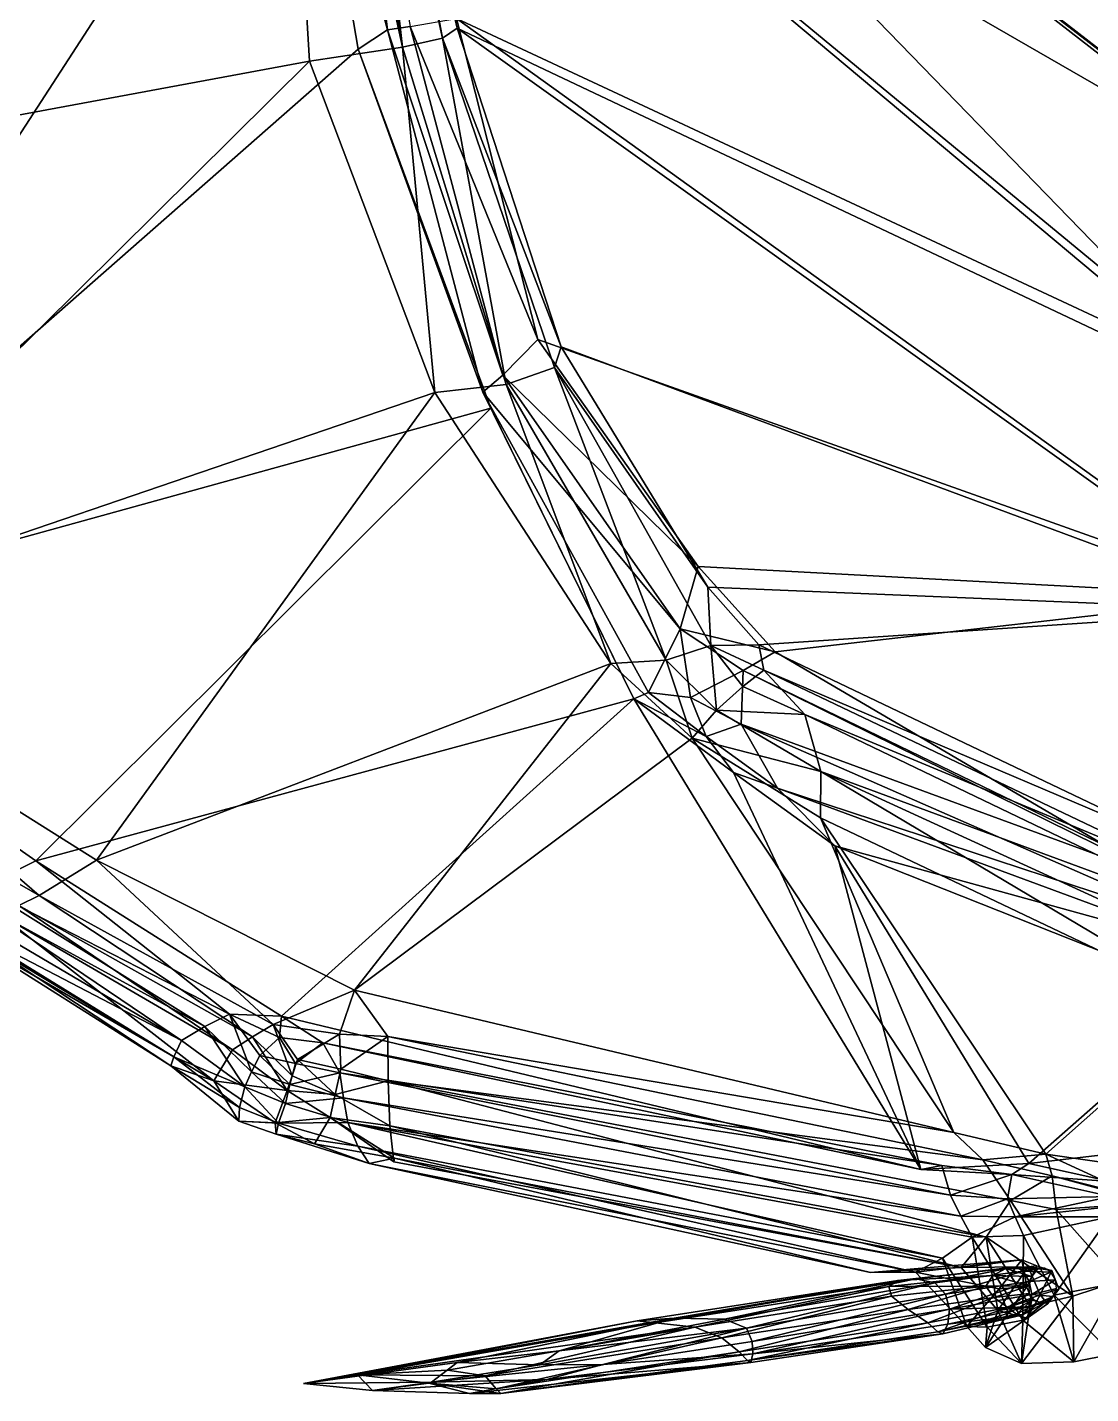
# Model space of a CAD drawing. Extents: x -76 to 76, y -20 to 79.
# Drawn here: x -45.17 to -20.13, y -11.63 to 20.55 of the extents above; entities that cross this region are included whole.
import ezdxf

# ---------------------------------------------------------------- set-up
doc = ezdxf.new("R2010")
doc.units = 0

msp = doc.modelspace()

# ---------------------------------------------------------------- linework, layer by layer
for points in [[(-71.1, 19.808, 26.988), (-39.396, 34.149, 28.472), (-63.989, 12.456, 27.171)], [(-39.396, 34.149, 28.472), (-71.1, 19.808, 26.988), (-63.522, 15.122, 27.609)], [(-39.396, 34.149, 28.472), (-38.767, 28.183, 28.665), (-63.989, 12.456, 27.171)], [(-38.526, 19.753, 30.433), (-39.396, 34.149, 28.472), (-63.522, 15.122, 27.609)], [(-37.988, 29.634, 30.007), (-39.396, 34.149, 28.472), (-36.331, 20.08, 30.703)], [(-39.396, 34.149, 28.472), (-38.526, 19.753, 30.433), (-36.331, 20.08, 30.703)], [(-37.998, 34.028, 28.204), (-15.451, 16.566, 15.88), (-36.932, 28.948, 28.383)], [(-37.998, 34.028, 28.204), (-37.859, 33.804, 28.59), (-15.451, 16.566, 15.88)], [(-37.859, 33.804, 28.59), (-37.01, 28.972, 29.373), (-16.407, 11.708, 18.452)], [(-37.859, 33.804, 28.59), (-15.206, 16.262, 16.468), (-15.451, 16.566, 15.88)], [(-15.206, 16.262, 16.468), (-37.859, 33.804, 28.59), (-16.407, 11.708, 18.452)], [(-37.398, 29.414, 29.9), (-37.988, 29.634, 30.007), (-36.331, 20.08, 30.703)], [(-38.199, 29.501, 27.974), (-36.686, 20.488, 27.994), (-38.767, 28.183, 28.665)], [(-36.686, 20.488, 27.994), (-38.199, 29.501, 27.974), (-37.778, 29.422, 27.901)], [(-36.156, 20.567, 27.68), (-36.686, 20.488, 27.994), (-37.778, 29.422, 27.901)], [(-35.394, 20.294, 30.271), (-37.398, 29.414, 29.9), (-36.331, 20.08, 30.703)], [(-37.398, 29.414, 29.9), (-35.394, 20.294, 30.271), (-37.01, 28.972, 29.373)], [(-37.01, 28.972, 29.373), (-35.047, 20.531, 29.649), (-16.407, 11.708, 18.452)], [(-35.394, 20.294, 30.271), (-35.047, 20.531, 29.649), (-37.01, 28.972, 29.373)], [(-36.932, 28.948, 28.383), (-16.511, 12.088, 17.99), (-35.062, 20.759, 28.578)], [(-15.451, 16.566, 15.88), (-16.511, 12.088, 17.99), (-36.932, 28.948, 28.383)], [(-63.989, 12.456, 27.171), (-38.767, 28.183, 28.665), (-52.862, 6.437, 26.946)], [(-38.767, 28.183, 28.665), (-37.378, 20.035, 29.447), (-52.862, 6.437, 26.946)], [(-36.686, 20.488, 27.994), (-37.378, 20.035, 29.447), (-38.767, 28.183, 28.665)], [(-36.156, 20.567, 27.68), (-35.062, 20.759, 28.578), (-33.148, 13.198, 28.519)], [(-35.062, 20.759, 28.578), (-16.142, 7.144, 19.383), (-33.148, 13.198, 28.519)], [(-16.511, 12.088, 17.99), (-16.142, 7.144, 19.383), (-35.062, 20.759, 28.578)], [(-36.686, 20.488, 27.994), (-34.441, 11.953, 28.259), (-37.378, 20.035, 29.447)], [(-36.686, 20.488, 27.994), (-36.156, 20.567, 27.68), (-33.971, 12.357, 27.932)], [(-34.441, 11.953, 28.259), (-36.686, 20.488, 27.994), (-33.971, 12.357, 27.932)], [(-35.394, 20.294, 30.271), (-36.331, 20.08, 30.703), (-33.894, 12.135, 30.571)], [(-33.971, 12.357, 27.932), (-36.156, 20.567, 27.68), (-33.148, 13.198, 28.519)], [(-32.595, 13.023, 28.999), (-35.047, 20.531, 29.649), (-35.394, 20.294, 30.271)], [(-32.754, 12.535, 30.025), (-35.394, 20.294, 30.271), (-33.894, 12.135, 30.571)], [(-32.754, 12.535, 30.025), (-32.595, 13.023, 28.999), (-35.394, 20.294, 30.271)], [(-15.884, 6.814, 19.953), (-35.047, 20.531, 29.649), (-32.595, 13.023, 28.999)], [(-35.047, 20.531, 29.649), (-15.884, 6.814, 19.953), (-16.407, 11.708, 18.452)], [(-37.378, 20.035, 29.447), (-34.256, 11.576, 29.295), (-52.862, 6.437, 26.946)], [(-36.331, 20.08, 30.703), (-38.526, 19.753, 30.433), (-35.575, 11.948, 30.059)], [(-34.441, 11.953, 28.259), (-34.256, 11.576, 29.295), (-37.378, 20.035, 29.447)], [(-33.894, 12.135, 30.571), (-36.331, 20.08, 30.703), (-35.575, 11.948, 30.059)], [(-38.526, 19.753, 30.433), (-63.522, 15.122, 27.609), (-52.084, 6.314, 28.115)], [(-35.575, 11.948, 30.059), (-38.526, 19.753, 30.433), (-52.084, 6.314, 28.115)], [(-33.971, 12.357, 27.932), (-33.148, 13.198, 28.519), (-29.375, 7.847, 27.195)], [(-33.148, 13.198, 28.519), (-16.142, 7.144, 19.383), (-29.375, 7.847, 27.195)], [(-29.147, 7.365, 28.092), (-32.595, 13.023, 28.999), (-32.754, 12.535, 30.025)], [(-29.147, 7.365, 28.092), (-15.884, 6.814, 19.953), (-32.595, 13.023, 28.999)], [(-34.441, 11.953, 28.259), (-33.971, 12.357, 27.932), (-29.8, 6.378, 26.215)], [(-29.8, 6.378, 26.215), (-33.971, 12.357, 27.932), (-29.375, 7.847, 27.195)], [(-32.754, 12.535, 30.025), (-33.894, 12.135, 30.571), (-30.129, 5.642, 29.862)], [(-29.076, 5.991, 29.031), (-32.754, 12.535, 30.025), (-30.129, 5.642, 29.862)], [(-29.076, 5.991, 29.031), (-29.147, 7.365, 28.092), (-32.754, 12.535, 30.025)], [(-35.575, 11.948, 30.059), (-52.084, 6.314, 28.115), (-43.54, 0.935, 27.245)], [(-31.432, 5.562, 29.115), (-35.575, 11.948, 30.059), (-43.54, 0.935, 27.245)], [(-33.894, 12.135, 30.571), (-35.575, 11.948, 30.059), (-31.432, 5.562, 29.115)], [(-30.54, 4.885, 27.276), (-34.441, 11.953, 28.259), (-29.8, 6.378, 26.215)], [(-30.54, 4.885, 27.276), (-30.888, 4.736, 28.173), (-34.441, 11.953, 28.259)], [(-30.888, 4.736, 28.173), (-34.256, 11.576, 29.295), (-34.441, 11.953, 28.259)], [(-30.129, 5.642, 29.862), (-33.894, 12.135, 30.571), (-31.432, 5.562, 29.115)], [(-34.256, 11.576, 29.295), (-44.967, 0.919, 26.636), (-52.862, 6.437, 26.946)], [(-34.256, 11.576, 29.295), (-30.888, 4.736, 28.173), (-44.967, 0.919, 26.636)], [(-29.8, 6.378, 26.215), (-29.375, 7.847, 27.195), (-27.559, 5.838, 26.427)], [(-16.142, 7.144, 19.383), (-27.559, 5.838, 26.427), (-29.375, 7.847, 27.195)], [(-29.147, 7.365, 28.092), (-27.945, 6.003, 27.578), (-15.884, 6.814, 19.953)], [(-27.945, 6.003, 27.578), (-29.147, 7.365, 28.092), (-29.076, 5.991, 29.031)], [(-27.559, 5.838, 26.427), (-16.142, 7.144, 19.383), (-19.735, 1.245, 22.553)], [(-27.945, 6.003, 27.578), (-17.418, 0.979, 22.979), (-15.884, 6.814, 19.953)], [(-52.862, 6.437, 26.946), (-44.967, 0.919, 26.636), (-46.234, 0.291, 25.521)], [(-53.844, 5.262, 27.891), (-44.89, 0.099, 27.572), (-52.084, 6.314, 28.115)], [(-44.89, 0.099, 27.572), (-43.54, 0.935, 27.245), (-52.084, 6.314, 28.115)], [(-29.8, 6.378, 26.215), (-29.552, 4.766, 26.13), (-30.54, 4.885, 27.276)], [(-29.552, 4.766, 26.13), (-29.8, 6.378, 26.215), (-28.312, 5.402, 25.586)], [(-28.312, 5.402, 25.586), (-29.8, 6.378, 26.215), (-27.559, 5.838, 26.427)], [(-30.129, 5.642, 29.862), (-28.938, 4.464, 29.3), (-29.076, 5.991, 29.031)], [(-27.827, 5.406, 28.387), (-27.945, 6.003, 27.578), (-29.076, 5.991, 29.031)], [(-27.827, 5.406, 28.387), (-29.076, 5.991, 29.031), (-28.325, 5.022, 28.774)], [(-28.938, 4.464, 29.3), (-28.325, 5.022, 28.774), (-29.076, 5.991, 29.031)], [(-28.312, 5.402, 25.586), (-27.559, 5.838, 26.427), (-19.735, 1.245, 22.553)], [(-17.418, 0.979, 22.979), (-27.945, 6.003, 27.578), (-27.827, 5.406, 28.387)], [(-31.432, 5.562, 29.115), (-43.54, 0.935, 27.245), (-37.461, -2.132, 26.723)], [(-29.512, 3.808, 28.75), (-31.432, 5.562, 29.115), (-37.461, -2.132, 26.723)], [(-30.129, 5.642, 29.862), (-31.432, 5.562, 29.115), (-29.512, 3.808, 28.75)], [(-28.938, 4.464, 29.3), (-30.129, 5.642, 29.862), (-29.512, 3.808, 28.75)], [(-44.89, 0.099, 27.572), (-53.844, 5.262, 27.891), (-45.368, -0.136, 27.753)], [(-28.361, 4.136, 25.524), (-29.552, 4.766, 26.13), (-28.312, 5.402, 25.586)], [(-28.361, 4.136, 25.524), (-28.312, 5.402, 25.586), (-18.179, 0.397, 20.799)], [(-26.863, 4.363, 28.618), (-27.827, 5.406, 28.387), (-28.325, 5.022, 28.774)], [(-18.179, 0.397, 20.799), (-28.312, 5.402, 25.586), (-19.735, 1.245, 22.553)], [(-17.236, 0.36, 23.401), (-27.827, 5.406, 28.387), (-26.863, 4.363, 28.618)], [(-17.236, 0.36, 23.401), (-17.418, 0.979, 22.979), (-27.827, 5.406, 28.387)], [(-30.54, 4.885, 27.276), (-29.188, 3.844, 26.617), (-30.888, 4.736, 28.173)], [(-29.552, 4.766, 26.13), (-29.188, 3.844, 26.617), (-30.54, 4.885, 27.276)], [(-26.863, 4.363, 28.618), (-28.325, 5.022, 28.774), (-28.938, 4.464, 29.3)], [(-30.888, 4.736, 28.173), (-39.186, -2.744, 25.578), (-44.967, 0.919, 26.636)], [(-24.132, -6.355, 25.28), (-39.186, -2.744, 25.578), (-30.888, 4.736, 28.173)], [(-28.542, 3, 27.151), (-24.132, -6.355, 25.28), (-30.888, 4.736, 28.173)], [(-29.188, 3.844, 26.617), (-28.542, 3, 27.151), (-30.888, 4.736, 28.173)], [(-29.188, 3.844, 26.617), (-29.552, 4.766, 26.13), (-28.361, 4.136, 25.524)], [(-28.938, 4.464, 29.3), (-29.512, 3.808, 28.75), (-26.486, 3.021, 28.108)], [(-26.486, 3.021, 28.108), (-26.863, 4.363, 28.618), (-28.938, 4.464, 29.3)], [(-16.049, -0.837, 23.654), (-26.863, 4.363, 28.618), (-26.486, 3.021, 28.108)], [(-16.049, -0.837, 23.654), (-17.236, 0.36, 23.401), (-26.863, 4.363, 28.618)], [(-27.502, 2.631, 25.741), (-29.188, 3.844, 26.617), (-28.361, 4.136, 25.524)], [(-17.189, -0.766, 20.132), (-28.361, 4.136, 25.524), (-18.179, 0.397, 20.799)], [(-27.502, 2.631, 25.741), (-28.361, 4.136, 25.524), (-17.189, -0.766, 20.132)], [(-29.512, 3.808, 28.75), (-37.461, -2.132, 26.723), (-23.35, -5.479, 25.66)], [(-29.512, 3.808, 28.75), (-26.489, 1.928, 27.534), (-26.486, 3.021, 28.108)], [(-26.489, 1.928, 27.534), (-29.512, 3.808, 28.75), (-23.35, -5.479, 25.66)], [(-29.188, 3.844, 26.617), (-27.502, 2.631, 25.741), (-28.542, 3, 27.151)], [(-28.542, 3, 27.151), (-26.154, 1.272, 26.453), (-24.132, -6.355, 25.28)], [(-27.502, 2.631, 25.741), (-26.154, 1.272, 26.453), (-28.542, 3, 27.151)], [(-26.486, 3.021, 28.108), (-26.489, 1.928, 27.534), (-17.231, -2.48, 22.975)], [(-15.418, -2.062, 22.778), (-16.049, -0.837, 23.654), (-26.486, 3.021, 28.108)], [(-15.418, -2.062, 22.778), (-26.486, 3.021, 28.108), (-17.231, -2.48, 22.975)], [(-16.988, -1.255, 20.704), (-27.502, 2.631, 25.741), (-17.189, -0.766, 20.132)], [(-27.502, 2.631, 25.741), (-16.988, -1.255, 20.704), (-26.154, 1.272, 26.453)], [(-26.489, 1.928, 27.534), (-23.35, -5.479, 25.66), (-21.19, -5.994, 25.099)], [(-17.231, -2.48, 22.975), (-26.489, 1.928, 27.534), (-21.19, -5.994, 25.099)], [(-26.154, 1.272, 26.453), (-21.586, -6.209, 24.401), (-24.132, -6.355, 25.28)], [(-26.154, 1.272, 26.453), (-17.143, -2.304, 21.917), (-21.586, -6.209, 24.401)], [(-16.988, -1.255, 20.704), (-17.143, -2.304, 21.917), (-26.154, 1.272, 26.453)], [(-46.234, 0.291, 25.521), (-44.967, 0.919, 26.636), (-40.411, -2.696, 25.054)], [(-44.967, 0.919, 26.636), (-39.186, -2.744, 25.578), (-40.411, -2.696, 25.054)], [(-44.89, 0.099, 27.572), (-39.38, -2.936, 27.613), (-43.54, 0.935, 27.245)], [(-39.38, -2.936, 27.613), (-37.461, -2.132, 26.723), (-43.54, 0.935, 27.245)], [(-40.99, -2.983, 25.097), (-46.436, -0.011, 25.494), (-46.234, 0.291, 25.521)], [(-40.411, -2.696, 25.054), (-40.99, -2.983, 25.097), (-46.234, 0.291, 25.521)], [(-44.89, 0.099, 27.572), (-45.368, -0.136, 27.753), (-39.865, -3.226, 27.801)], [(-39.38, -2.936, 27.613), (-44.89, 0.099, 27.572), (-39.865, -3.226, 27.801)], [(-46.632, -0.317, 25.614), (-41.537, -3.312, 25.348), (-46.741, -0.61, 25.83)], [(-41.537, -3.312, 25.348), (-46.632, -0.317, 25.614), (-46.436, -0.011, 25.494)], [(-40.99, -2.983, 25.097), (-41.537, -3.312, 25.348), (-46.436, -0.011, 25.494)], [(-45.368, -0.136, 27.753), (-45.828, -0.34, 27.833), (-40.338, -3.534, 27.862)], [(-39.865, -3.226, 27.801), (-45.368, -0.136, 27.753), (-40.338, -3.534, 27.862)], [(-46.741, -0.61, 25.83), (-41.722, -3.697, 25.712), (-46.768, -0.773, 26.144)], [(-41.537, -3.312, 25.348), (-41.722, -3.697, 25.712), (-46.741, -0.61, 25.83)], [(-45.828, -0.34, 27.833), (-46.265, -0.958, 27.076), (-40.774, -4.266, 27.097)], [(-40.338, -3.534, 27.862), (-45.828, -0.34, 27.833), (-40.774, -4.266, 27.097)], [(-41.722, -3.697, 25.712), (-41.786, -3.911, 26.209), (-46.768, -0.773, 26.144)], [(-46.265, -0.958, 27.076), (-46.768, -0.773, 26.144), (-41.786, -3.911, 26.209)], [(-40.774, -4.266, 27.097), (-46.265, -0.958, 27.076), (-41.786, -3.911, 26.209)], [(-39.38, -2.936, 27.613), (-37.816, -3.163, 27.064), (-37.461, -2.132, 26.723)], [(-37.816, -3.163, 27.064), (-36.679, -3.223, 26.637), (-37.461, -2.132, 26.723)], [(-23.35, -5.479, 25.66), (-37.461, -2.132, 26.723), (-36.679, -3.223, 26.637)], [(-17.143, -2.304, 21.917), (-19.568, -5.973, 23.86), (-21.586, -6.209, 24.401)], [(-17.231, -2.48, 22.975), (-21.19, -5.994, 25.099), (-19.112, -6.291, 24.232)], [(-39.889, -4.05, 25.246), (-40.99, -2.983, 25.097), (-40.411, -2.696, 25.054)], [(-40.411, -2.696, 25.054), (-39.186, -2.744, 25.578), (-39.233, -3.247, 25.014)], [(-39.696, -3.672, 25.167), (-39.889, -4.05, 25.246), (-40.411, -2.696, 25.054)], [(-39.696, -3.672, 25.167), (-40.411, -2.696, 25.054), (-39.233, -3.247, 25.014)], [(-39.186, -2.744, 25.578), (-38.214, -3.366, 24.968), (-39.233, -3.247, 25.014)], [(-38.214, -3.366, 24.968), (-39.186, -2.744, 25.578), (-24.132, -6.355, 25.28)], [(-40.047, -4.403, 25.386), (-41.537, -3.312, 25.348), (-40.99, -2.983, 25.097)], [(-39.889, -4.05, 25.246), (-40.047, -4.403, 25.386), (-40.99, -2.983, 25.097)], [(-39.38, -2.936, 27.613), (-39.865, -3.226, 27.801), (-38.934, -4.146, 27.34)], [(-37.816, -3.163, 27.064), (-39.38, -2.936, 27.613), (-38.81, -3.766, 27.225)], [(-38.81, -3.766, 27.225), (-39.38, -2.936, 27.613), (-38.934, -4.146, 27.34)], [(-37.788, -3.989, 27.026), (-37.816, -3.163, 27.064), (-38.81, -3.766, 27.225)], [(-36.679, -3.223, 26.637), (-37.816, -3.163, 27.064), (-37.788, -3.989, 27.026)], [(-41.537, -3.312, 25.348), (-40.047, -4.403, 25.386), (-41.722, -3.697, 25.712)], [(-40.338, -3.534, 27.862), (-40.774, -4.266, 27.097), (-39.051, -4.494, 27.385)], [(-39.865, -3.226, 27.801), (-40.338, -3.534, 27.862), (-39.051, -4.494, 27.385)], [(-38.934, -4.146, 27.34), (-39.865, -3.226, 27.801), (-39.051, -4.494, 27.385)], [(-38.853, -3.853, 24.858), (-39.696, -3.672, 25.167), (-39.233, -3.247, 25.014)], [(-38.853, -3.853, 24.858), (-39.233, -3.247, 25.014), (-38.214, -3.366, 24.968)], [(-37.809, -4.078, 24.527), (-38.853, -3.853, 24.858), (-38.214, -3.366, 24.968)], [(-37.809, -4.078, 24.527), (-38.214, -3.366, 24.968), (-23.636, -6.26, 24.206)], [(-23.636, -6.26, 24.206), (-38.214, -3.366, 24.968), (-24.132, -6.355, 25.28)], [(-36.669, -4.262, 26.875), (-36.679, -3.223, 26.637), (-37.788, -3.989, 27.026)], [(-22.672, -6.125, 25.878), (-36.679, -3.223, 26.637), (-36.669, -4.262, 26.875)], [(-22.672, -6.125, 25.878), (-23.35, -5.479, 25.66), (-36.679, -3.223, 26.637)], [(-41.722, -3.697, 25.712), (-40.175, -4.891, 25.649), (-41.786, -3.911, 26.209)], [(-40.047, -4.403, 25.386), (-40.175, -4.891, 25.649), (-41.722, -3.697, 25.712)], [(-38.99, -4.348, 24.838), (-39.889, -4.05, 25.246), (-39.696, -3.672, 25.167)], [(-38.853, -3.853, 24.858), (-38.99, -4.348, 24.838), (-39.696, -3.672, 25.167)], [(-38.853, -3.853, 24.858), (-37.809, -4.078, 24.527), (-38.99, -4.348, 24.838)], [(-38.81, -3.766, 27.225), (-38.934, -4.146, 27.34), (-37.923, -4.59, 27.265)], [(-37.788, -3.989, 27.026), (-38.81, -3.766, 27.225), (-37.923, -4.59, 27.265)], [(-40.175, -4.891, 25.649), (-40.187, -5.212, 25.97), (-41.786, -3.911, 26.209)], [(-40.774, -4.266, 27.097), (-41.786, -3.911, 26.209), (-40.187, -5.212, 25.97)], [(-39.087, -4.799, 24.935), (-40.047, -4.403, 25.386), (-39.889, -4.05, 25.246)], [(-38.99, -4.348, 24.838), (-39.087, -4.799, 24.935), (-39.889, -4.05, 25.246)], [(-37.923, -4.59, 27.265), (-38.934, -4.146, 27.34), (-39.051, -4.494, 27.385)], [(-37.809, -4.078, 24.527), (-37.726, -4.665, 24.671), (-38.99, -4.348, 24.838)], [(-37.788, -3.989, 27.026), (-37.923, -4.59, 27.265), (-36.669, -4.262, 26.875)], [(-23.434, -6.958, 23.847), (-37.809, -4.078, 24.527), (-23.636, -6.26, 24.206)], [(-37.726, -4.665, 24.671), (-37.809, -4.078, 24.527), (-23.434, -6.958, 23.847)], [(-40.774, -4.266, 27.097), (-39.331, -5.257, 26.929), (-39.051, -4.494, 27.385)], [(-39.331, -5.257, 26.929), (-40.774, -4.266, 27.097), (-40.187, -5.212, 25.97)], [(-39.253, -5.261, 25.354), (-40.175, -4.891, 25.649), (-40.047, -4.403, 25.386)], [(-39.087, -4.799, 24.935), (-39.253, -5.261, 25.354), (-40.047, -4.403, 25.386)], [(-39.051, -4.494, 27.385), (-39.331, -5.257, 26.929), (-38.036, -5.132, 27.356)], [(-38.99, -4.348, 24.838), (-37.726, -4.665, 24.671), (-39.087, -4.799, 24.935)], [(-38.036, -5.132, 27.356), (-37.923, -4.59, 27.265), (-39.051, -4.494, 27.385)], [(-37.923, -4.59, 27.265), (-36.629, -5.323, 27.26), (-36.669, -4.262, 26.875)], [(-22.021, -7.087, 26.744), (-36.669, -4.262, 26.875), (-22.59, -7.945, 27.134)], [(-22.021, -7.087, 26.744), (-22.672, -6.125, 25.878), (-36.669, -4.262, 26.875)], [(-36.669, -4.262, 26.875), (-36.629, -5.323, 27.26), (-22.59, -7.945, 27.134)], [(-39.087, -4.799, 24.935), (-37.625, -5.249, 25.017), (-39.253, -5.261, 25.354)], [(-37.726, -4.665, 24.671), (-37.625, -5.249, 25.017), (-39.087, -4.799, 24.935)], [(-37.923, -4.59, 27.265), (-38.036, -5.132, 27.356), (-36.629, -5.323, 27.26)], [(-23.187, -7.453, 23.997), (-37.726, -4.665, 24.671), (-23.434, -6.958, 23.847)], [(-37.625, -5.249, 25.017), (-37.726, -4.665, 24.671), (-23.187, -7.453, 23.997)], [(-40.175, -4.891, 25.649), (-39.253, -5.261, 25.354), (-40.187, -5.212, 25.97)], [(-39.331, -5.257, 26.929), (-38.404, -5.75, 26.73), (-38.036, -5.132, 27.356)], [(-38.036, -5.132, 27.356), (-38.404, -5.75, 26.73), (-36.524, -6.087, 26.464)], [(-38.036, -5.132, 27.356), (-36.541, -6.171, 27.293), (-36.629, -5.323, 27.26)], [(-36.541, -6.171, 27.293), (-38.036, -5.132, 27.356), (-36.524, -6.087, 26.464)], [(-39.253, -5.261, 25.354), (-39.31, -5.524, 25.927), (-40.187, -5.212, 25.97)], [(-39.331, -5.257, 26.929), (-40.187, -5.212, 25.97), (-39.31, -5.524, 25.927)], [(-38.404, -5.75, 26.73), (-39.331, -5.257, 26.929), (-39.31, -5.524, 25.927)], [(-39.253, -5.261, 25.354), (-37.389, -5.807, 25.238), (-39.31, -5.524, 25.927)], [(-37.625, -5.249, 25.017), (-37.389, -5.807, 25.238), (-39.253, -5.261, 25.354)], [(-22.923, -7.95, 24.252), (-37.625, -5.249, 25.017), (-23.187, -7.453, 23.997)], [(-22.923, -7.95, 24.252), (-23.618, -8.438, 24.544), (-37.625, -5.249, 25.017)], [(-23.618, -8.438, 24.544), (-37.389, -5.807, 25.238), (-37.625, -5.249, 25.017)], [(-22.59, -7.945, 27.134), (-36.629, -5.323, 27.26), (-23.177, -8.665, 27.057)], [(-36.629, -5.323, 27.26), (-36.541, -6.171, 27.293), (-23.177, -8.665, 27.057)], [(-37.389, -5.807, 25.238), (-37.119, -6.209, 25.54), (-39.31, -5.524, 25.927)], [(-38.404, -5.75, 26.73), (-39.31, -5.524, 25.927), (-37.119, -6.209, 25.54)], [(-36.524, -6.087, 26.464), (-38.404, -5.75, 26.73), (-37.119, -6.209, 25.54)], [(-21.19, -5.994, 25.099), (-23.35, -5.479, 25.66), (-22.672, -6.125, 25.878)], [(-23.618, -8.438, 24.544), (-24.259, -8.772, 24.9), (-37.389, -5.807, 25.238)], [(-24.259, -8.772, 24.9), (-37.119, -6.209, 25.54), (-37.389, -5.807, 25.238)], [(-36.524, -6.087, 26.464), (-37.119, -6.209, 25.54), (-25.315, -8.782, 26.336)], [(-36.541, -6.171, 27.293), (-36.524, -6.087, 26.464), (-23.177, -8.665, 27.057)], [(-36.524, -6.087, 26.464), (-25.315, -8.782, 26.336), (-23.177, -8.665, 27.057)], [(-21.035, -6.505, 25.575), (-21.19, -5.994, 25.099), (-22.672, -6.125, 25.878)], [(-21.586, -6.209, 24.401), (-19.568, -5.973, 23.86), (-19.663, -6.636, 23.294)], [(-18.935, -7.027, 24.235), (-19.112, -6.291, 24.232), (-21.19, -5.994, 25.099)], [(-21.035, -6.505, 25.575), (-18.935, -7.027, 24.235), (-21.19, -5.994, 25.099)], [(-37.119, -6.209, 25.54), (-24.259, -8.772, 24.9), (-25.315, -8.782, 26.336)], [(-24.132, -6.355, 25.28), (-21.586, -6.209, 24.401), (-21.987, -6.47, 23.685)], [(-23.636, -6.26, 24.206), (-24.132, -6.355, 25.28), (-21.987, -6.47, 23.685)], [(-23.636, -6.26, 24.206), (-21.987, -6.47, 23.685), (-23.434, -6.958, 23.847)], [(-21.035, -6.505, 25.575), (-22.672, -6.125, 25.878), (-22.021, -7.087, 26.744)], [(-21.987, -6.47, 23.685), (-21.586, -6.209, 24.401), (-19.663, -6.636, 23.294)], [(-21.987, -6.47, 23.685), (-22.088, -7.043, 23.456), (-23.434, -6.958, 23.847)], [(-19.658, -6.99, 23.196), (-22.088, -7.043, 23.456), (-21.987, -6.47, 23.685)], [(-20.948, -7.297, 26.039), (-21.035, -6.505, 25.575), (-22.021, -7.087, 26.744)], [(-19.663, -6.636, 23.294), (-19.658, -6.99, 23.196), (-21.987, -6.47, 23.685)], [(-18.935, -7.027, 24.235), (-21.035, -6.505, 25.575), (-18.708, -7.139, 24.73)], [(-21.035, -6.505, 25.575), (-20.948, -7.297, 26.039), (-18.708, -7.139, 24.73)], [(-23.434, -6.958, 23.847), (-22.088, -7.043, 23.456), (-23.187, -7.453, 23.997)], [(-22.088, -7.043, 23.456), (-21.908, -7.469, 23.692), (-23.187, -7.453, 23.997)], [(-21.908, -7.469, 23.692), (-22.088, -7.043, 23.456), (-19.658, -6.99, 23.196)], [(-19.675, -7.23, 23.363), (-21.908, -7.469, 23.692), (-19.658, -6.99, 23.196)], [(-20.553, -9.334, 26.908), (-22.021, -7.087, 26.744), (-22.59, -7.945, 27.134)], [(-22.021, -7.087, 26.744), (-20.553, -9.334, 26.908), (-20.948, -7.297, 26.039)], [(-19.675, -7.23, 23.363), (-19.686, -7.468, 23.553), (-21.908, -7.469, 23.692)], [(-18.708, -7.139, 24.73), (-20.948, -7.297, 26.039), (-19.454, -8.973, 25.965)], [(-20.553, -9.334, 26.908), (-19.454, -8.973, 25.965), (-20.948, -7.297, 26.039)], [(-23.187, -7.453, 23.997), (-21.908, -7.469, 23.692), (-22.923, -7.95, 24.252)], [(-21.908, -7.469, 23.692), (-21.717, -7.908, 23.999), (-22.923, -7.95, 24.252)], [(-19.686, -7.468, 23.553), (-21.717, -7.908, 23.999), (-21.908, -7.469, 23.692)], [(-21.717, -7.908, 23.999), (-19.686, -7.468, 23.553), (-20.99, -9.313, 24.02)], [(-19.686, -7.468, 23.553), (-18.732, -8.873, 23.19), (-20.99, -9.313, 24.02)], [(-23.618, -8.438, 24.544), (-22.923, -7.95, 24.252), (-22.571, -10.068, 24.771)], [(-22.59, -7.945, 27.134), (-23.177, -8.665, 27.057), (-22.319, -9.672, 26.953)], [(-21.728, -9.903, 24.408), (-22.923, -7.95, 24.252), (-21.717, -7.908, 23.999)], [(-22.923, -7.95, 24.252), (-21.728, -9.903, 24.408), (-22.571, -10.068, 24.771)], [(-21.557, -9.573, 27.14), (-22.59, -7.945, 27.134), (-22.319, -9.672, 26.953)], [(-21.557, -9.573, 27.14), (-20.553, -9.334, 26.908), (-22.59, -7.945, 27.134)], [(-20.99, -9.313, 24.02), (-21.728, -9.903, 24.408), (-21.717, -7.908, 23.999)], [(-25.315, -8.782, 26.336), (-21.755, -8.483, 25.571), (-23.177, -8.665, 27.057)], [(-25.315, -8.782, 26.336), (-24.259, -8.772, 24.9), (-21.755, -8.483, 25.571)], [(-22.126, -8.683, 25.644), (-22.434, -8.851, 25.373), (-24.672, -8.966, 26.529)], [(-22.126, -8.683, 25.644), (-24.672, -8.966, 26.529), (-24.245, -8.927, 26.84)], [(-24.259, -8.772, 24.9), (-23.618, -8.438, 24.544), (-23.05, -10.052, 25.153)], [(-24.259, -8.772, 24.9), (-22.29, -9.167, 24.909), (-21.755, -8.483, 25.571)], [(-21.894, -8.649, 25.947), (-22.126, -8.683, 25.644), (-24.245, -8.927, 26.84)], [(-21.894, -8.649, 25.947), (-24.245, -8.927, 26.84), (-23.803, -9.02, 27.053)], [(-21.72, -8.75, 26.184), (-21.894, -8.649, 25.947), (-23.803, -9.02, 27.053)], [(-23.618, -8.438, 24.544), (-22.571, -10.068, 24.771), (-23.05, -10.052, 25.153)], [(-21.755, -8.483, 25.571), (-21.603, -8.642, 26.263), (-23.177, -8.665, 27.057)], [(-23.177, -8.665, 27.057), (-21.603, -8.642, 26.263), (-22.319, -9.672, 26.953)], [(-22.434, -8.851, 25.373), (-22.126, -8.683, 25.644), (-21.516, -8.87, 25.291)], [(-21.603, -8.642, 26.263), (-21.323, -9.304, 26.284), (-22.319, -9.672, 26.953)], [(-22.29, -9.167, 24.909), (-21.632, -9.114, 25.015), (-21.755, -8.483, 25.571)], [(-22.126, -8.683, 25.644), (-21.894, -8.649, 25.947), (-21.386, -8.701, 25.536)], [(-22.126, -8.683, 25.644), (-21.386, -8.701, 25.536), (-21.516, -8.87, 25.291)], [(-21.894, -8.649, 25.947), (-21.222, -8.68, 25.721), (-21.386, -8.701, 25.536)], [(-21.894, -8.649, 25.947), (-21.72, -8.75, 26.184), (-21.222, -8.68, 25.721)], [(-21.755, -8.483, 25.571), (-21.4, -8.625, 25.566), (-21.603, -8.642, 26.263)], [(-21.632, -9.114, 25.015), (-21.4, -8.625, 25.566), (-21.755, -8.483, 25.571)], [(-21.72, -8.75, 26.184), (-21.068, -8.775, 25.839), (-21.222, -8.68, 25.721)], [(-21.4, -8.625, 25.566), (-21.045, -8.734, 25.876), (-21.603, -8.642, 26.263)], [(-21.603, -8.642, 26.263), (-21.045, -8.734, 25.876), (-21.323, -9.304, 26.284)], [(-30.38, -9.964, 28.453), (-30.812, -9.914, 28.975), (-24.672, -8.966, 26.529)], [(-30.812, -9.914, 28.975), (-29.942, -9.856, 29.072), (-24.672, -8.966, 26.529)], [(-24.883, -9.108, 26.183), (-30.38, -9.964, 28.453), (-24.672, -8.966, 26.529)], [(-29.942, -9.856, 29.072), (-24.245, -8.927, 26.84), (-24.672, -8.966, 26.529)], [(-29.942, -9.856, 29.072), (-28.755, -9.878, 28.967), (-24.245, -8.927, 26.84)], [(-28.755, -9.878, 28.967), (-23.803, -9.02, 27.053), (-24.245, -8.927, 26.84)], [(-22.434, -8.851, 25.373), (-22.601, -9.099, 25.176), (-24.883, -9.108, 26.183)], [(-22.434, -8.851, 25.373), (-24.883, -9.108, 26.183), (-24.672, -8.966, 26.529)], [(-24.259, -8.772, 24.9), (-23.05, -10.052, 25.153), (-22.29, -9.167, 24.909)], [(-21.72, -8.75, 26.184), (-23.803, -9.02, 27.053), (-23.551, -9.287, 27.104)], [(-21.579, -8.992, 26.258), (-21.72, -8.75, 26.184), (-23.551, -9.287, 27.104)], [(-21.579, -8.992, 26.258), (-23.551, -9.287, 27.104), (-23.458, -9.642, 27.01)], [(-21.519, -9.298, 26.187), (-21.579, -8.992, 26.258), (-23.458, -9.642, 27.01)], [(-22.601, -9.099, 25.176), (-22.434, -8.851, 25.373), (-21.588, -9.094, 25.093)], [(-22.434, -8.851, 25.373), (-21.516, -8.87, 25.291), (-21.588, -9.094, 25.093)], [(-21.72, -8.75, 26.184), (-21.579, -8.992, 26.258), (-21.068, -8.775, 25.839)], [(-21.579, -8.992, 26.258), (-20.962, -8.952, 25.881), (-21.068, -8.775, 25.839)], [(-21.579, -8.992, 26.258), (-21.519, -9.298, 26.187), (-20.962, -8.952, 25.881)], [(-21.519, -9.298, 26.187), (-20.933, -9.158, 25.837), (-20.962, -8.952, 25.881)], [(-21.045, -8.734, 25.876), (-20.879, -9.17, 25.886), (-21.323, -9.304, 26.284)], [(-19.617, -10.701, 25.069), (-20.99, -9.313, 24.02), (-18.732, -8.873, 23.19)], [(-19.454, -8.973, 25.965), (-20.553, -9.334, 26.908), (-20.529, -10.883, 25.693)], [(-19.617, -10.701, 25.069), (-19.454, -8.973, 25.965), (-20.529, -10.883, 25.693)], [(-30.38, -9.964, 28.453), (-24.883, -9.108, 26.183), (-29.45, -10.065, 27.902)], [(-24.883, -9.108, 26.183), (-24.822, -9.336, 25.898), (-29.45, -10.065, 27.902)], [(-28.755, -9.878, 28.967), (-28.232, -10.094, 28.888), (-23.803, -9.02, 27.053)], [(-28.232, -10.094, 28.888), (-23.551, -9.287, 27.104), (-23.803, -9.02, 27.053)], [(-28.232, -10.094, 28.888), (-28.099, -10.406, 28.78), (-23.551, -9.287, 27.104)], [(-28.099, -10.406, 28.78), (-23.458, -9.642, 27.01), (-23.551, -9.287, 27.104)], [(-22.601, -9.099, 25.176), (-24.822, -9.336, 25.898), (-24.883, -9.108, 26.183)], [(-24.427, -9.647, 25.772), (-24.822, -9.336, 25.898), (-22.601, -9.099, 25.176)], [(-22.408, -9.369, 25.095), (-24.427, -9.647, 25.772), (-22.601, -9.099, 25.176)], [(-21.591, -9.59, 25.99), (-21.519, -9.298, 26.187), (-23.458, -9.642, 27.01)], [(-23.05, -10.052, 25.153), (-22.072, -9.734, 25.038), (-22.29, -9.167, 24.909)], [(-22.408, -9.369, 25.095), (-22.601, -9.099, 25.176), (-21.588, -9.094, 25.093)], [(-21.577, -9.277, 25.052), (-22.408, -9.369, 25.095), (-21.588, -9.094, 25.093)], [(-22.408, -9.369, 25.095), (-21.577, -9.277, 25.052), (-22.086, -9.607, 25.158)], [(-22.319, -9.672, 26.953), (-21.323, -9.304, 26.284), (-21.623, -9.851, 25.76)], [(-22.29, -9.167, 24.909), (-22.072, -9.734, 25.038), (-21.632, -9.114, 25.015)], [(-21.577, -9.277, 25.052), (-21.487, -9.409, 25.131), (-22.086, -9.607, 25.158)], [(-22.072, -9.734, 25.038), (-21.52, -9.44, 25.089), (-21.632, -9.114, 25.015)], [(-20.529, -10.883, 25.693), (-21.728, -9.903, 24.408), (-20.99, -9.313, 24.02)], [(-21.623, -9.851, 25.76), (-21.323, -9.304, 26.284), (-21.151, -9.516, 25.505)], [(-21.591, -9.59, 25.99), (-21.015, -9.343, 25.696), (-21.519, -9.298, 26.187)], [(-21.015, -9.343, 25.696), (-20.933, -9.158, 25.837), (-21.519, -9.298, 26.187)], [(-21.323, -9.304, 26.284), (-20.879, -9.17, 25.886), (-21.151, -9.516, 25.505)], [(-19.617, -10.701, 25.069), (-20.529, -10.883, 25.693), (-20.99, -9.313, 24.02)], [(-28.817, -10.317, 27.721), (-29.45, -10.065, 27.902), (-24.822, -9.336, 25.898)], [(-24.427, -9.647, 25.772), (-28.817, -10.317, 27.721), (-24.822, -9.336, 25.898)], [(-28.817, -10.317, 27.721), (-24.427, -9.647, 25.772), (-28.411, -10.644, 27.779)], [(-24.427, -9.647, 25.772), (-23.967, -9.961, 25.828), (-28.411, -10.644, 27.779)], [(-28.099, -10.406, 28.78), (-28.083, -10.698, 28.581), (-23.458, -9.642, 27.01)], [(-28.083, -10.698, 28.581), (-23.498, -9.999, 26.778), (-23.458, -9.642, 27.01)], [(-24.427, -9.647, 25.772), (-22.408, -9.369, 25.095), (-23.967, -9.961, 25.828)], [(-22.408, -9.369, 25.095), (-22.086, -9.607, 25.158), (-23.967, -9.961, 25.828)], [(-23.733, -10.177, 26.102), (-23.967, -9.961, 25.828), (-22.086, -9.607, 25.158)], [(-21.88, -9.762, 25.401), (-23.733, -10.177, 26.102), (-22.086, -9.607, 25.158)], [(-21.591, -9.59, 25.99), (-23.498, -9.999, 26.778), (-21.732, -9.776, 25.713)], [(-23.498, -9.999, 26.778), (-21.591, -9.59, 25.99), (-23.458, -9.642, 27.01)], [(-21.557, -9.573, 27.14), (-22.319, -9.672, 26.953), (-21.758, -10.921, 26.034)], [(-21.88, -9.762, 25.401), (-22.086, -9.607, 25.158), (-21.487, -9.409, 25.131)], [(-22.072, -9.734, 25.038), (-21.623, -9.851, 25.76), (-21.52, -9.44, 25.089)], [(-21.336, -9.478, 25.297), (-21.88, -9.762, 25.401), (-21.487, -9.409, 25.131)], [(-21.88, -9.762, 25.401), (-21.336, -9.478, 25.297), (-21.732, -9.776, 25.713)], [(-21.557, -9.573, 27.14), (-21.758, -10.921, 26.034), (-20.553, -9.334, 26.908)], [(-21.758, -10.921, 26.034), (-20.529, -10.883, 25.693), (-20.553, -9.334, 26.908)], [(-21.591, -9.59, 25.99), (-21.732, -9.776, 25.713), (-21.164, -9.463, 25.501)], [(-21.336, -9.478, 25.297), (-21.164, -9.463, 25.501), (-21.732, -9.776, 25.713)], [(-21.623, -9.851, 25.76), (-21.151, -9.516, 25.505), (-21.52, -9.44, 25.089)], [(-21.015, -9.343, 25.696), (-21.591, -9.59, 25.99), (-21.164, -9.463, 25.501)], [(-29.942, -9.856, 29.072), (-30.812, -9.914, 28.975), (-38.668, -11.393, 32.152)], [(-35.046, -10.899, 31.117), (-29.942, -9.856, 29.072), (-38.668, -11.393, 32.152)], [(-37.391, -11.188, 31.462), (-38.668, -11.393, 32.152), (-30.812, -9.914, 28.975)], [(-30.38, -9.964, 28.453), (-37.391, -11.188, 31.462), (-30.812, -9.914, 28.975)], [(-30.38, -9.964, 28.453), (-29.45, -10.065, 27.902), (-37.391, -11.188, 31.462)], [(-29.942, -9.856, 29.072), (-35.046, -10.899, 31.117), (-32.643, -10.623, 30.395)], [(-28.755, -9.878, 28.967), (-29.942, -9.856, 29.072), (-32.643, -10.623, 30.395)], [(-28.232, -10.094, 28.888), (-28.755, -9.878, 28.967), (-32.643, -10.623, 30.395)], [(-28.213, -10.852, 28.007), (-28.411, -10.644, 27.779), (-23.967, -9.961, 25.828)], [(-23.733, -10.177, 26.102), (-28.213, -10.852, 28.007), (-23.967, -9.961, 25.828)], [(-21.88, -9.762, 25.401), (-21.732, -9.776, 25.713), (-23.733, -10.177, 26.102)], [(-21.732, -9.776, 25.713), (-23.611, -10.222, 26.46), (-23.733, -10.177, 26.102)], [(-23.498, -9.999, 26.778), (-23.611, -10.222, 26.46), (-21.732, -9.776, 25.713)], [(-23.05, -10.052, 25.153), (-22.607, -10.548, 26.161), (-22.072, -9.734, 25.038)], [(-22.319, -9.672, 26.953), (-22.607, -10.548, 26.161), (-21.758, -10.921, 26.034)], [(-22.607, -10.548, 26.161), (-22.319, -9.672, 26.953), (-21.623, -9.851, 25.76)], [(-22.607, -10.548, 26.161), (-21.623, -9.851, 25.76), (-22.072, -9.734, 25.038)], [(-21.758, -10.921, 26.034), (-22.571, -10.068, 24.771), (-21.728, -9.903, 24.408)], [(-20.529, -10.883, 25.693), (-21.758, -10.921, 26.034), (-21.728, -9.903, 24.408)], [(-29.45, -10.065, 27.902), (-35.276, -11.081, 30.55), (-37.391, -11.188, 31.462)], [(-34.388, -11.211, 30.309), (-35.276, -11.081, 30.55), (-29.45, -10.065, 27.902)], [(-28.817, -10.317, 27.721), (-34.388, -11.211, 30.309), (-29.45, -10.065, 27.902)], [(-28.232, -10.094, 28.888), (-33.102, -10.957, 30.653), (-31.617, -10.949, 30.07)], [(-33.102, -10.957, 30.653), (-28.232, -10.094, 28.888), (-32.643, -10.623, 30.395)], [(-28.099, -10.406, 28.78), (-28.232, -10.094, 28.888), (-31.617, -10.949, 30.07)], [(-28.213, -10.852, 28.007), (-23.733, -10.177, 26.102), (-23.611, -10.222, 26.46)], [(-28.13, -10.898, 28.302), (-28.213, -10.852, 28.007), (-23.611, -10.222, 26.46)], [(-28.083, -10.698, 28.581), (-28.13, -10.898, 28.302), (-23.611, -10.222, 26.46)], [(-23.498, -9.999, 26.778), (-28.083, -10.698, 28.581), (-23.611, -10.222, 26.46)], [(-22.607, -10.548, 26.161), (-23.05, -10.052, 25.153), (-22.571, -10.068, 24.771)], [(-21.758, -10.921, 26.034), (-22.607, -10.548, 26.161), (-22.571, -10.068, 24.771)], [(-34.388, -11.211, 30.309), (-28.817, -10.317, 27.721), (-34.132, -11.518, 30.369)], [(-28.817, -10.317, 27.721), (-28.411, -10.644, 27.779), (-34.132, -11.518, 30.369)], [(-28.083, -10.698, 28.581), (-28.099, -10.406, 28.78), (-31.617, -10.949, 30.07)], [(-35.653, -11.366, 31.436), (-35.046, -10.899, 31.117), (-38.668, -11.393, 32.152)], [(-35.653, -11.366, 31.436), (-33.102, -10.957, 30.653), (-35.046, -10.899, 31.117)], [(-33.102, -10.957, 30.653), (-32.643, -10.623, 30.395), (-35.046, -10.899, 31.117)], [(-32.934, -11.301, 30.452), (-34.754, -11.633, 30.951), (-28.13, -10.898, 28.302)], [(-28.13, -10.898, 28.302), (-34.754, -11.633, 30.951), (-34.02, -11.633, 30.543)], [(-34.02, -11.633, 30.543), (-34.132, -11.518, 30.369), (-28.411, -10.644, 27.779)], [(-28.213, -10.852, 28.007), (-34.02, -11.633, 30.543), (-28.411, -10.644, 27.779)], [(-28.213, -10.852, 28.007), (-28.13, -10.898, 28.302), (-34.02, -11.633, 30.543)], [(-28.083, -10.698, 28.581), (-32.934, -11.301, 30.452), (-28.13, -10.898, 28.302)], [(-32.934, -11.301, 30.452), (-28.083, -10.698, 28.581), (-31.617, -10.949, 30.07)], [(-37.042, -11.556, 31.729), (-38.668, -11.393, 32.152), (-37.391, -11.188, 31.462)], [(-37.391, -11.188, 31.462), (-35.276, -11.081, 30.55), (-34.388, -11.211, 30.309)], [(-35.715, -11.384, 31.019), (-37.391, -11.188, 31.462), (-34.388, -11.211, 30.309)], [(-35.715, -11.384, 31.019), (-37.042, -11.556, 31.729), (-37.391, -11.188, 31.462)], [(-35.715, -11.384, 31.019), (-34.388, -11.211, 30.309), (-34.132, -11.518, 30.369)], [(-35.653, -11.366, 31.436), (-32.934, -11.301, 30.452), (-31.617, -10.949, 30.07)], [(-33.102, -10.957, 30.653), (-35.653, -11.366, 31.436), (-31.617, -10.949, 30.07)], [(-37.042, -11.556, 31.729), (-35.653, -11.366, 31.436), (-38.668, -11.393, 32.152)], [(-35.653, -11.366, 31.436), (-37.042, -11.556, 31.729), (-32.934, -11.301, 30.452)], [(-37.042, -11.556, 31.729), (-34.754, -11.633, 30.951), (-32.934, -11.301, 30.452)], [(-37.042, -11.556, 31.729), (-35.715, -11.384, 31.019), (-34.754, -11.633, 30.951)], [(-35.715, -11.384, 31.019), (-34.02, -11.633, 30.543), (-34.754, -11.633, 30.951)], [(-34.02, -11.633, 30.543), (-35.715, -11.384, 31.019), (-34.132, -11.518, 30.369)]]:
    msp.add_3dface(points)

doc.saveas('drawing.dxf')
